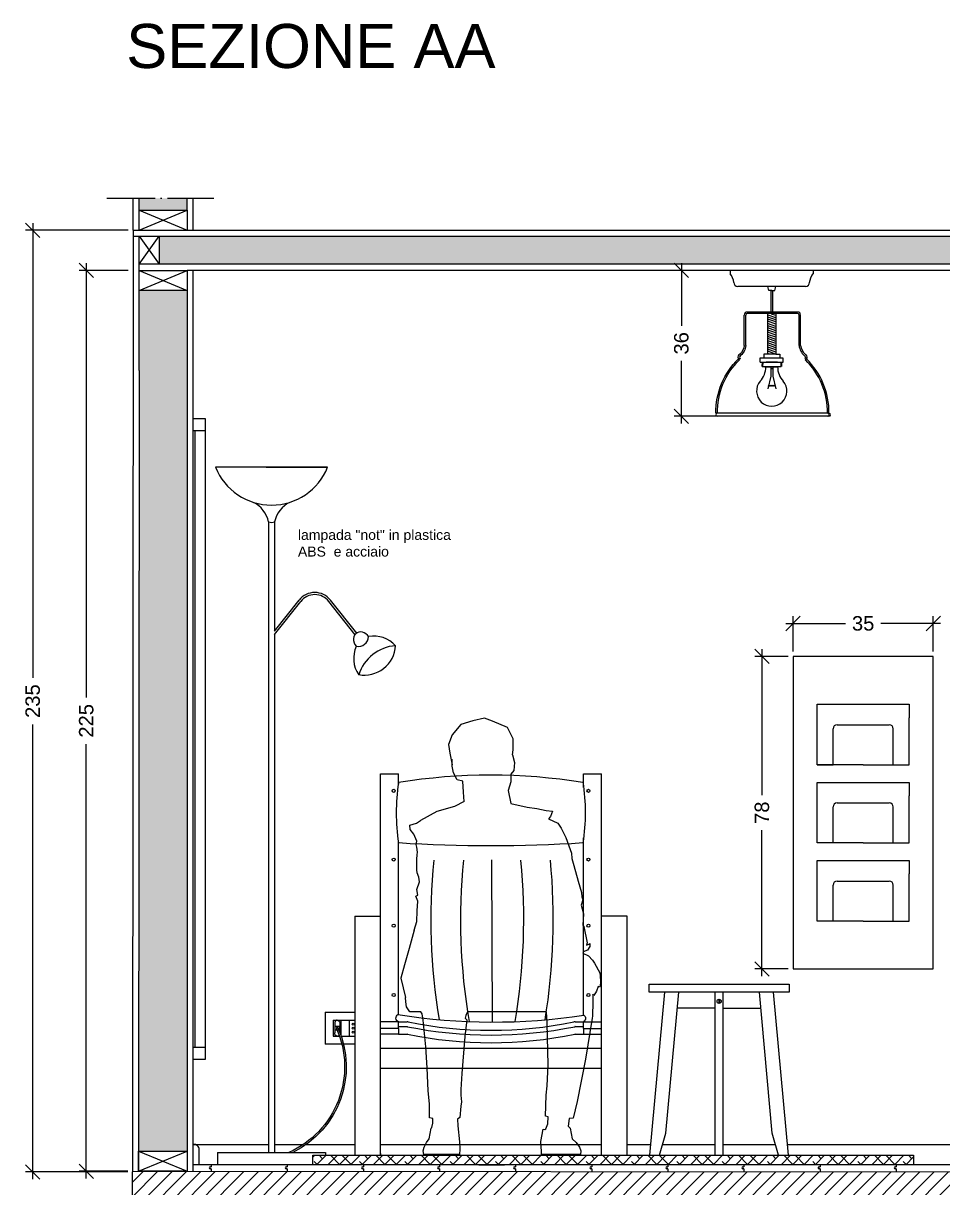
# Model space of a CAD drawing. Header units: millimetres. Extents: x 3258 to 5904, y 891 to 1994.
# Drawn here: x 3698.8 to 3928.4, y 1695.9 to 1986.4 of the extents above; entities that cross this region are included whole.
import ezdxf

# ---------------------------------------------------------------- set-up
doc = ezdxf.new("R2010")
doc.units = ezdxf.units.MM
doc.header["$LTSCALE"] = 0.5
doc.linetypes.add('ACAD_ISO04W100', pattern=[30, 24, -3, 0, -3])
for name, color, linetype in [('22££arredo', 250, 'Continuous'), ('22££cont trav', 140, 'Continuous'), ('22££omino', 2, 'Continuous'), ('22££retini', 13, 'Continuous'), ('22££sez par', 102, 'Continuous'), ('22££tratto punto proseguimento', 3, 'ACAD_ISO04W100')]:
    doc.layers.add(name, color=color, linetype=linetype)
for name, color, linetype, lineweight in [('AA - pareti sezionate', 7, 'Continuous', 50), ('AA - struttura finestre', 1, 'Continuous', 25), ('AA- arredo', 8, 'Continuous', 18)]:
    doc.layers.add(name, color=color, linetype=linetype, lineweight=lineweight)
doc.styles.add('ARIAL', font='arial.ttf')
doc.styles.get("Standard").update_dxf_attribs({"font": 'arial.ttf'})
doc.dimstyles.new('TICK_36', dxfattribs={"dimtxt": 3.6, "dimasz": 3.6, "dimexe": 1.8, "dimexo": 1.2, "dimgap": 1.8, "dimtad": 0, "dimdec": 0, "dimzin": 0, "dimdsep": 46, "dimtxsty": 'ARIAL', "dimblk": 'OBLIQUE', "dimcen": 1.8, "dimdle": 1.8, "dimclrd": 201, "dimclre": 201, "dimclrt": 201, "dimadec": 0, "dimazin": 0, "dimtfac": 1, "dimtdec": 0, "dimtmove": 1, "dimatfit": 3, "dimldrblk": 'OPEN90', "dimfxl": 1, "dimtfill": 1, "dimtolj": 1, "dimtzin": 0, "dimarcsym": 0})

# ---------------------------------------------------------------- blocks, each defined once
blk = doc.blocks.new('_Oblique')
at = {"color": 0, "linetype": 'ByBlock', "lineweight": -2}
blk.add_line((-0.5, -0.5), (0.5, 0.5), dxfattribs=at)
blk = doc.blocks.new('*D26')
at = {"layer": 'AA - struttura finestre', "color": 201, "lineweight": -2, "transparency": 16777216}
for p, q in [((3701.21, 1936.6), (3701.21, 1823.11)), ((3725.07, 1934.8), (3699.41, 1934.8)), ((3701.21, 1697.98), (3701.21, 1811.47)), ((3724.95, 1699.78), (3699.41, 1699.78))]:
    blk.add_line(p, q, dxfattribs=at)
at = {"layer": 'AA - struttura finestre', "color": 201, "lineweight": -2, "transparency": 16777216, "xscale": 3.6, "yscale": 3.6, "zscale": 3.6}
for p, rotation in [((3701.21, 1934.8), 90), ((3701.21, 1699.78), 270)]:
    blk.add_blockref('_Oblique', p, dxfattribs=dict(at, rotation=rotation))
at = {"layer": 'AA - struttura finestre', "color": 201, "transparency": 16777216, "insert": (3701.21, 1817.29), "char_height": 3.6, "attachment_point": 5, "rotation": 90, "style": 'ARIAL', "bg_fill": 3, "box_fill_scale": 1.1, "bg_fill_color": 256, "bg_fill_true_color": 13158600, "bg_fill_transparency": 0}
blk.add_mtext('\\A1;235', dxfattribs=at)
blk = doc.blocks.new('_Open90')
at = {"color": 0, "linetype": 'ByBlock', "lineweight": -2}
for p, q in [((0, 0), (-1, 0)), ((-0.5, 0.5), (0, 0)), ((0, 0), (-0.5, -0.5))]:
    blk.add_line(p, q, dxfattribs=at)
blk = doc.blocks.new('*D27')
at = {"layer": 'AA - struttura finestre', "color": 201, "lineweight": -2, "transparency": 16777216}
for p, q in [((3714.58, 1926.58), (3714.58, 1818.19)), ((3725.06, 1924.78), (3712.78, 1924.78)), ((3714.58, 1698.16), (3714.58, 1806.55)), ((3724.93, 1699.96), (3712.78, 1699.96))]:
    blk.add_line(p, q, dxfattribs=at)
at = {"layer": 'AA - struttura finestre', "color": 201, "lineweight": -2, "transparency": 16777216, "xscale": 3.6, "yscale": 3.6, "zscale": 3.6}
for p, rotation in [((3714.58, 1924.78), 90), ((3714.58, 1699.96), 270)]:
    blk.add_blockref('_Oblique', p, dxfattribs=dict(at, rotation=rotation))
at = {"layer": 'AA - struttura finestre', "color": 201, "transparency": 16777216, "insert": (3714.58, 1812.37), "char_height": 3.6, "attachment_point": 5, "rotation": 90, "style": 'ARIAL', "bg_fill": 3, "box_fill_scale": 1.1, "bg_fill_color": 256, "bg_fill_true_color": 13158600, "bg_fill_transparency": 0}
blk.add_mtext('\\A1;225', dxfattribs=at)
blk = doc.blocks.new('*D28')
at = {"layer": 'AA - struttura finestre', "color": 201, "lineweight": -2, "transparency": 16777216}
for p, q in [((3889.24, 1836.67), (3904.15, 1836.67)), ((3891.04, 1829.64), (3891.04, 1838.47)), ((3927.84, 1836.67), (3912.93, 1836.67)), ((3926.04, 1829.64), (3926.04, 1838.47))]:
    blk.add_line(p, q, dxfattribs=at)
at = {"layer": 'AA - struttura finestre', "color": 201, "lineweight": -2, "transparency": 16777216, "xscale": 3.6, "yscale": 3.6, "zscale": 3.6, "rotation": 180}
blk.add_blockref('_Oblique', (3891.04, 1836.67), dxfattribs=at)
at = {"layer": 'AA - struttura finestre', "color": 201, "lineweight": -2, "transparency": 16777216, "xscale": 3.6, "yscale": 3.6, "zscale": 3.6}
blk.add_blockref('_Oblique', (3926.04, 1836.67), dxfattribs=at)
at = {"layer": 'AA - struttura finestre', "color": 201, "transparency": 16777216, "insert": (3908.54, 1836.67), "char_height": 3.6, "attachment_point": 5, "style": 'ARIAL', "bg_fill": 3, "box_fill_scale": 1.1, "bg_fill_color": 256, "bg_fill_true_color": 13158600, "bg_fill_transparency": 0}
blk.add_mtext('\\A1;35', dxfattribs=at)
blk = doc.blocks.new('*D29')
at = {"layer": 'AA - struttura finestre', "color": 201, "lineweight": -2, "transparency": 16777216}
for p, q in [((3863.16, 1926.58), (3863.16, 1910.95)), ((3884.51, 1924.78), (3861.36, 1924.78)), ((3863.16, 1886.58), (3863.16, 1902.2)), ((3884.51, 1888.38), (3861.36, 1888.38))]:
    blk.add_line(p, q, dxfattribs=at)
at = {"layer": 'AA - struttura finestre', "color": 201, "lineweight": -2, "transparency": 16777216, "xscale": 3.6, "yscale": 3.6, "zscale": 3.6}
for p, rotation in [((3863.16, 1924.78), 90), ((3863.16, 1888.38), 270)]:
    blk.add_blockref('_Oblique', p, dxfattribs=dict(at, rotation=rotation))
at = {"layer": 'AA - struttura finestre', "color": 201, "transparency": 16777216, "insert": (3863.16, 1906.58), "char_height": 3.6, "attachment_point": 5, "rotation": 90, "style": 'ARIAL', "bg_fill": 3, "box_fill_scale": 1.1, "bg_fill_color": 256, "bg_fill_true_color": 13158600, "bg_fill_transparency": 0}
blk.add_mtext('\\A1;36', dxfattribs=at)
blk = doc.blocks.new('*D38')
at = {"layer": 'AA - struttura finestre', "color": 201, "lineweight": -2, "transparency": 16777216}
for p, q in [((3889.84, 1828.44), (3881.47, 1828.44)), ((3883.27, 1830.24), (3883.27, 1793.81)), ((3883.27, 1748.64), (3883.27, 1785.08)), ((3889.84, 1750.44), (3881.47, 1750.44))]:
    blk.add_line(p, q, dxfattribs=at)
at = {"layer": 'AA - struttura finestre', "color": 201, "lineweight": -2, "transparency": 16777216, "xscale": 3.6, "yscale": 3.6, "zscale": 3.6}
for p, rotation in [((3883.27, 1828.44), 90), ((3883.27, 1750.44), 270)]:
    blk.add_blockref('_Oblique', p, dxfattribs=dict(at, rotation=rotation))
at = {"layer": 'AA - struttura finestre', "color": 201, "transparency": 16777216, "insert": (3883.27, 1789.44), "char_height": 3.6, "attachment_point": 5, "rotation": 90, "style": 'ARIAL', "bg_fill": 3, "box_fill_scale": 1.1, "bg_fill_color": 256, "bg_fill_true_color": 13158600, "bg_fill_transparency": 0}
blk.add_mtext('\\A1;78', dxfattribs=at)

msp = doc.modelspace()

# ---------------------------------------------------------------- hatches: boundary and pattern name
at = {"layer": '22££retini'}
h = msp.add_hatch(dxfattribs=at)
h.set_pattern_fill('HONEY', color=256, scale=0.39)
h.paths.add_polyline_path([(3739.77, 1942.8), (3727.77, 1942.8), (3727.77, 1939.79), (3739.77, 1939.79)])
h.paths.add_polyline_path([(4039.65, 1942.8), (4031.65, 1942.8), (4031.65, 1939.79), (4039.64, 1939.79), (4039.65, 1939.79)])
h = msp.add_hatch(dxfattribs=at)
h.set_pattern_fill('HONEY', color=256, scale=0.39)
h.set_pattern_definition([(0, (0, -10.1838), (1.857375, 1.07235595), [1.23825, -2.4765]), (120, (0, -10.1838), (-1.857375, 1.07235596), [1.23825, -2.4765]), (60, (0, -10.1838), (4e-09, 2.1447119), [-2.4765, 1.23825])])
h.paths.add_polyline_path([(3727.65, 1704.95), (3739.77, 1704.95), (3739.77, 1919.79), (3727.77, 1919.79), (3727.77, 1899.78)])
h.paths.add_polyline_path([(3732.77, 1933.3), (3732.77, 1926.29), (4034.65, 1926.28), (4034.65, 1933.29)])
h.paths.add_polyline_path([(4031.65, 1704.77), (4039.65, 1704.77), (4039.65, 1919.79), (4031.65, 1919.79)])
h = msp.add_hatch(dxfattribs=at)
h.set_pattern_fill('ANSI31', color=256, scale=0.8)
h.set_pattern_definition([(45, (0, -10.1838), (-1.7960512, 1.7960512), [])])
h.paths.add_polyline_path([(4041.15, 1689.78), (4056.01, 1689.78), (4056.01, 1699.78), (3726.15, 1699.78), (3726.15, 1669.78), (3741.27, 1669.78), (3741.27, 1689.78), (4030.15, 1689.78), (4030.15, 1669.78), (4041.15, 1669.78)])

# ---------------------------------------------------------------- linework, layer by layer
at = {"layer": '22££arredo'}
for p, q in [((3875.33, 1924.78), (3875.33, 1923.96)), ((3896.09, 1924.78), (3896.09, 1923.96)), ((3894.17, 1920.78), (3877.25, 1920.78)), ((3884.96, 1919.78), (3884.72, 1920.78)), ((3886.46, 1919.78), (3886.7, 1920.78)), ((3885.71, 1919.78), (3884.96, 1919.78)), ((3885.51, 1919.78), (3885.51, 1914.38)), ((3885.71, 1919.78), (3886.46, 1919.78)), ((3885.91, 1919.78), (3885.91, 1914.38)), ((3878.87, 1906.04), (3878.87, 1913.64)), ((3879.24, 1906.04), (3879.24, 1913.64)), ((3892.17, 1914.38), (3879.61, 1914.38)), ((3892.17, 1914.01), (3879.61, 1914.01)), ((3884.71, 1903.88), (3884.71, 1913.88)), ((3886.71, 1912.43), (3884.71, 1913.14)), ((3886.71, 1911.9), (3884.71, 1912.61)), ((3886.71, 1911.37), (3884.71, 1912.08)), ((3886.71, 1912.96), (3884.79, 1913.64)), ((3886.71, 1913.49), (3885.62, 1913.88)), ((3886.71, 1913.88), (3886.71, 1903.88)), ((3892.55, 1906.04), (3892.55, 1913.64)), ((3892.92, 1906.04), (3892.92, 1913.64)), ((3886.71, 1910.78), (3884.67, 1911.51)), ((3886.71, 1910.25), (3884.71, 1910.96)), ((3886.71, 1909.72), (3884.71, 1910.43)), ((3886.71, 1909.19), (3884.71, 1909.9)), ((3886.72, 1908.65), (3884.71, 1909.37)), ((3886.71, 1908.09), (3884.67, 1908.81)), ((3886.71, 1907.56), (3884.71, 1908.27)), ((3886.71, 1907.03), (3884.71, 1907.74)), ((3886.71, 1906.5), (3884.71, 1907.21)), ((3886.72, 1905.96), (3884.71, 1906.68)), ((3884.71, 1903.88), (3883.71, 1903.88)), ((3883.71, 1903.88), (3883.71, 1902.91)), ((3886.71, 1905.46), (3884.67, 1906.19)), ((3886.71, 1904.93), (3884.71, 1905.64)), ((3886.71, 1904.4), (3884.71, 1905.11)), ((3886.68, 1903.88), (3884.71, 1904.58)), ((3885.18, 1903.88), (3884.71, 1904.05)), ((3886.71, 1903.88), (3884.71, 1903.88)), ((3886.71, 1903.88), (3887.71, 1903.88)), ((3887.71, 1903.88), (3887.71, 1902.91)), ((3882.85, 1901.88), (3882.85, 1902.92)), ((3888.57, 1902.91), (3882.85, 1902.91)), ((3882.85, 1901.88), (3888.57, 1901.88)), ((3883.36, 1900.83), (3888.06, 1900.83)), ((3884, 1900.68), (3884, 1900.83)), ((3884, 1900.68), (3887.42, 1900.68)), ((3887.13, 1901.88), (3884.29, 1901.88)), ((3885.46, 1900.68), (3885.46, 1898.4)), ((3885.96, 1900.68), (3885.96, 1898.4)), ((3887.42, 1900.68), (3887.42, 1900.83)), ((3888.57, 1901.88), (3888.57, 1902.91)), ((3885.46, 1898.4), (3884.72, 1895.22)), ((3885.46, 1900.33), (3885.96, 1900.33)), ((3885.96, 1898.4), (3886.7, 1895.22)), ((3884.87, 1895.86), (3884.99, 1896.13)), ((3884.99, 1896.13), (3885.11, 1895.86)), ((3885.11, 1895.86), (3885.22, 1896.13)), ((3885.22, 1896.13), (3885.36, 1895.86)), ((3885.36, 1895.86), (3885.49, 1896.13)), ((3885.49, 1896.13), (3885.61, 1895.86)), ((3885.61, 1895.86), (3885.72, 1896.13)), ((3885.72, 1896.13), (3885.86, 1895.86)), ((3885.86, 1895.86), (3885.98, 1896.13)), ((3885.98, 1896.13), (3886.1, 1895.86)), ((3886.1, 1895.86), (3886.21, 1896.13)), ((3886.21, 1896.13), (3886.35, 1895.86)), ((3886.35, 1895.86), (3886.46, 1896.13)), ((3886.46, 1896.13), (3886.55, 1895.86)), ((3900.01, 1889.12), (3871.78, 1889.12)), ((3741.27, 1887.85), (3744.27, 1887.85)), ((3744.27, 1887.85), (3744.27, 1727.85)), ((3900.01, 1888.38), (3871.78, 1888.38)), ((3741.27, 1884.85), (3744.27, 1884.85)), ((3741.77, 1730.85), (3741.77, 1884.85)), ((3774.84, 1875.65), (3746.84, 1875.65)), ((3759.49, 1875.65), (3762.19, 1875.65)), ((3760.84, 1875.65), (3774.84, 1875.65)), ((3760.1, 1862.04), (3760.1, 1704.65)), ((3761.58, 1862.04), (3761.58, 1834.74)), ((3761.58, 1834.74), (3767.71, 1842.49)), ((3782.1, 1834.21), (3775.55, 1842.49)), ((3761.58, 1833.89), (3768.12, 1842.17)), ((3781.7, 1833.86), (3775.14, 1842.17)), ((3761.58, 1833.89), (3761.58, 1704.65)), ((3891.04, 1828.44), (3891.04, 1750.44)), ((3926.04, 1828.44), (3891.04, 1828.44)), ((3926.04, 1750.44), (3926.04, 1828.44)), ((3897.04, 1801.39), (3897.04, 1816.5)), ((3897.04, 1816.5), (3920.04, 1816.5)), ((3920.04, 1816.5), (3920.04, 1813.15)), ((3901.04, 1801.39), (3901.04, 1810.39)), ((3902.04, 1811.39), (3915.04, 1811.39)), ((3916.04, 1801.39), (3916.04, 1810.39)), ((3920.04, 1801.39), (3920.04, 1813.15)), ((3788.04, 1798.53), (3788.04, 1799.15)), ((3788.04, 1799.15), (3792.54, 1799.15)), ((3792.54, 1796.55), (3792.54, 1799.15)), ((3838.74, 1799.15), (3843.24, 1799.15)), ((3838.74, 1795.75), (3838.74, 1799.15)), ((3843.24, 1798.53), (3843.24, 1799.15)), ((3908.54, 1801.39), (3897.04, 1801.39)), ((3897.04, 1801.39), (3901.04, 1801.39)), ((3908.54, 1801.39), (3920.04, 1801.39)), ((3792.54, 1797.15), (3792.54, 1796.55)), ((3897.04, 1781.89), (3897.04, 1797)), ((3897.04, 1797), (3920.04, 1797)), ((3920.04, 1797), (3920.04, 1793.65)), ((3920.04, 1781.89), (3920.04, 1793.65)), ((3901.04, 1781.89), (3901.04, 1790.89)), ((3902.04, 1791.89), (3915.04, 1791.89)), ((3916.04, 1781.89), (3916.04, 1790.89)), ((3792.54, 1739.07), (3792.54, 1782.25)), ((3838.74, 1738.94), (3838.74, 1783.2)), ((3908.54, 1781.89), (3897.04, 1781.89)), ((3908.54, 1781.89), (3920.04, 1781.89)), ((3815.73, 1777.65), (3815.9, 1737.2)), ((3897.04, 1762.39), (3897.04, 1777.5)), ((3897.04, 1777.5), (3920.04, 1777.5)), ((3920.04, 1777.5), (3920.04, 1774.15)), ((3920.04, 1762.39), (3920.04, 1774.15)), ((3901.04, 1762.39), (3901.04, 1771.39)), ((3902.04, 1772.39), (3915.04, 1772.39)), ((3916.04, 1762.39), (3916.04, 1771.39)), ((3781.64, 1763.65), (3788.04, 1763.65)), ((3908.54, 1762.39), (3897.04, 1762.39)), ((3908.54, 1762.39), (3920.04, 1762.39)), ((3891.04, 1750.44), (3926.04, 1750.44)), ((3855.08, 1746.65), (3890.08, 1746.65)), ((3855.08, 1744.65), (3855.08, 1746.65)), ((3890.08, 1746.65), (3890.08, 1744.65)), ((3890.08, 1744.65), (3855.08, 1744.65)), ((3855.29, 1703.95), (3859.02, 1744.65)), ((3859.31, 1709.48), (3862.53, 1744.65)), ((3871.58, 1703.95), (3871.58, 1744.65)), ((3873.58, 1703.95), (3873.58, 1744.65)), ((3885.85, 1709.48), (3882.62, 1744.65)), ((3889.87, 1703.95), (3886.14, 1744.65)), ((3871.58, 1740.65), (3862.17, 1740.65)), ((3872.48, 1742.9), (3872.48, 1741.84)), ((3872.68, 1742.9), (3872.68, 1741.84)), ((3873.58, 1740.65), (3882.99, 1740.65)), ((3774.2, 1739.65), (3777.08, 1739.65)), ((3774.2, 1739.65), (3774.2, 1731.65)), ((3777.08, 1739.65), (3781.64, 1739.65)), ((3776.2, 1737.65), (3776.2, 1733.65)), ((3776.2, 1737.65), (3777.02, 1737.65)), ((3776.6, 1736.76), (3776.6, 1734.54)), ((3777.11, 1737.65), (3776.72, 1737.36)), ((3776.74, 1736.15), (3777.74, 1736.15)), ((3776.74, 1735.15), (3776.74, 1736.15)), ((3777.24, 1735.15), (3776.74, 1735.15)), ((3777.02, 1737.65), (3781.64, 1737.65)), ((3777.24, 1737.65), (3777.11, 1737.65)), ((3777.24, 1737.65), (3777.37, 1737.65)), ((3777.37, 1737.65), (3777.76, 1737.36)), ((3777.74, 1735.15), (3777.67, 1735.15)), ((3777.74, 1736.15), (3777.74, 1735.15)), ((3777.88, 1736.76), (3777.88, 1734.62)), ((3778.2, 1733.65), (3778.2, 1737.65)), ((3780.2, 1737.65), (3780.2, 1733.65)), ((3788.04, 1736.65), (3788.04, 1737.65)), ((3792.54, 1737.25), (3788.04, 1737.25)), ((3792.54, 1735.55), (3788.04, 1735.55)), ((3792.54, 1737.25), (3794.68, 1737.25)), ((3792.54, 1735.55), (3792.54, 1737.25)), ((3792.54, 1736.05), (3794.68, 1736.05)), ((3792.54, 1735.55), (3792.54, 1734.15)), ((3836.61, 1737.25), (3838.74, 1737.25)), ((3836.61, 1736.05), (3838.74, 1736.05)), ((3838.74, 1737.25), (3838.74, 1737.33)), ((3838.74, 1735.55), (3838.74, 1737.25)), ((3838.74, 1737.25), (3843.24, 1737.25)), ((3838.74, 1735.55), (3843.24, 1735.55)), ((3838.74, 1735.55), (3838.74, 1734.15)), ((3776.2, 1733.65), (3777.81, 1733.65)), ((3777.11, 1733.65), (3776.72, 1733.93)), ((3777.24, 1733.65), (3777.11, 1733.65)), ((3777.24, 1733.65), (3777.37, 1733.65)), ((3777.37, 1733.65), (3777.72, 1733.9)), ((3778.23, 1733.65), (3781.64, 1733.65)), ((3792.54, 1734.15), (3788.04, 1734.15)), ((3792.54, 1734.15), (3794.68, 1734.15)), ((3836.61, 1734.15), (3838.74, 1734.15)), ((3838.74, 1734.15), (3843.24, 1734.15)), ((3744.27, 1730.85), (3741.27, 1730.85)), ((3778.4, 1731.65), (3774.2, 1731.65)), ((3781.64, 1731.65), (3778.81, 1731.65)), ((3788.04, 1730.65), (3843.04, 1730.65)), ((3744.27, 1727.85), (3741.27, 1727.85)), ((3788.04, 1725.65), (3843.04, 1725.65)), ((3857.73, 1703.95), (3859.31, 1709.48)), ((3887.42, 1703.95), (3885.85, 1709.48)), ((3741.27, 1706.65), (3760.1, 1706.65)), ((3761.58, 1706.65), (3768.77, 1706.65)), ((3769.47, 1706.65), (3781.64, 1706.65)), ((3788.04, 1706.65), (3843.24, 1706.65)), ((3849.64, 1706.65), (3855.54, 1706.65)), ((3858.5, 1706.65), (3871.58, 1706.65)), ((3873.58, 1706.65), (3886.65, 1706.65)), ((3889.62, 1706.65), (3972.93, 1706.65)), ((3747.34, 1704.65), (3774.34, 1704.65)), ((3747.34, 1704.65), (3747.34, 1701.65)), ((3771.12, 1701.65), (3771.12, 1703.95)), ((3771.12, 1703.95), (3921.12, 1703.95)), ((3774.34, 1704.65), (3774.34, 1703.95)), ((3788.04, 1704.42), (3788.04, 1703.95)), ((3921.12, 1703.95), (3921.12, 1701.65)), ((3741.27, 1701.65), (4030.15, 1701.65)), ((3745.52, 1701.05), (3745.77, 1701.05)), ((3745.77, 1700.55), (3745.52, 1700.55)), ((3745.77, 1701.65), (3745.77, 1701.05)), ((3745.77, 1700.55), (3745.77, 1699.95)), ((3764.52, 1701.05), (3764.77, 1701.05)), ((3764.77, 1700.55), (3764.52, 1700.55)), ((3764.77, 1701.65), (3764.77, 1701.05)), ((3764.77, 1700.55), (3764.77, 1699.94)), ((3783.52, 1701.05), (3783.77, 1701.05)), ((3783.77, 1700.55), (3783.52, 1700.55)), ((3783.77, 1701.65), (3783.77, 1701.05)), ((3783.77, 1700.55), (3783.77, 1699.93)), ((3802.52, 1701.05), (3802.77, 1701.05)), ((3802.77, 1700.55), (3802.52, 1700.55)), ((3802.77, 1701.65), (3802.77, 1701.05)), ((3802.77, 1700.55), (3802.77, 1699.92)), ((3821.52, 1701.05), (3821.77, 1701.05)), ((3821.77, 1700.55), (3821.52, 1700.55)), ((3821.77, 1701.65), (3821.77, 1701.05)), ((3821.77, 1700.55), (3821.77, 1699.9)), ((3840.52, 1701.05), (3840.77, 1701.05)), ((3840.77, 1700.55), (3840.52, 1700.55)), ((3840.77, 1701.65), (3840.77, 1701.05)), ((3840.77, 1700.55), (3840.77, 1699.89)), ((3859.52, 1701.05), (3859.77, 1701.05)), ((3859.77, 1700.55), (3859.52, 1700.55)), ((3859.77, 1701.65), (3859.77, 1701.05)), ((3859.77, 1700.55), (3859.77, 1699.88)), ((3878.52, 1701.05), (3878.77, 1701.05)), ((3878.77, 1700.55), (3878.52, 1700.55)), ((3878.77, 1701.65), (3878.77, 1701.05)), ((3878.77, 1700.55), (3878.77, 1699.87)), ((3897.52, 1701.05, 0), (3897.77, 1701.05, 0)), ((3897.77, 1700.55, 0), (3897.52, 1700.55, 0)), ((3897.77, 1701.65, 0), (3897.77, 1701.05, 0)), ((3897.77, 1700.55, 0), (3897.77, 1699.86, 0)), ((3916.52, 1701.05, 0), (3916.77, 1701.05, 0)), ((3916.77, 1700.55, 0), (3916.52, 1700.55, 0)), ((3916.77, 1701.65, 0), (3916.77, 1701.05, 0)), ((3916.77, 1700.55, 0), (3916.77, 1699.85, 0))]:
    msp.add_line(p, q, dxfattribs=at)
at = {"layer": '22££arredo', "linetype": 'Continuous'}
for p, q in [((3771.12, 1703.45), (3771.62, 1703.95)), ((3772.14, 1701.65), (3774.44, 1703.95)), ((3773.59, 1703.1), (3772.74, 1703.95)), ((3774.97, 1701.65), (3777.27, 1703.95)), ((3777.84, 1701.69), (3775.57, 1703.95)), ((3777.8, 1701.65), (3780.1, 1703.95)), ((3780.7, 1701.65), (3778.54, 1703.81)), ((3780.63, 1701.65), (3782.93, 1703.95)), ((3783.46, 1701.65), (3785.76, 1703.95)), ((3784.91, 1703.1), (3784.06, 1703.95)), ((3786.29, 1701.65), (3788.59, 1703.95)), ((3789.15, 1701.69), (3786.89, 1703.95)), ((3789.12, 1701.65), (3791.42, 1703.95)), ((3792.01, 1701.65), (3789.86, 1703.81)), ((3791.95, 1701.65), (3794.25, 1703.95)), ((3794.78, 1701.65), (3797.08, 1703.95)), ((3796.22, 1703.1), (3795.37, 1703.95)), ((3797.6, 1701.65), (3799.9, 1703.95)), ((3800.47, 1701.69), (3798.2, 1703.95)), ((3800.43, 1701.65), (3802.73, 1703.95)), ((3803.33, 1701.65), (3801.17, 1703.81)), ((3803.26, 1701.65), (3805.56, 1703.95)), ((3806.09, 1701.65), (3808.39, 1703.95)), ((3807.54, 1703.1), (3806.69, 1703.95)), ((3808.92, 1701.65), (3811.22, 1703.95)), ((3811.78, 1701.69), (3809.52, 1703.95)), ((3811.75, 1701.65), (3814.05, 1703.95)), ((3814.64, 1701.65), (3812.49, 1703.81)), ((3814.58, 1701.65), (3816.88, 1703.95)), ((3817.41, 1701.65), (3819.71, 1703.95)), ((3818.85, 1703.1), (3818, 1703.95)), ((3820.23, 1701.65), (3822.53, 1703.95)), ((3823.1, 1701.69), (3820.83, 1703.95)), ((3823.06, 1701.65), (3825.36, 1703.95)), ((3825.96, 1701.65), (3823.8, 1703.81)), ((3825.89, 1701.65), (3828.19, 1703.95)), ((3828.72, 1701.65), (3831.02, 1703.95)), ((3830.17, 1703.1), (3829.32, 1703.95)), ((3831.55, 1701.65), (3833.85, 1703.95)), ((3834.41, 1701.69), (3832.15, 1703.95)), ((3834.38, 1701.65), (3836.68, 1703.95)), ((3837.28, 1701.65), (3835.12, 1703.81)), ((3837.21, 1701.65), (3839.51, 1703.95)), ((3840.04, 1701.65), (3842.34, 1703.95)), ((3841.48, 1703.1), (3840.63, 1703.95)), ((3842.86, 1701.65), (3845.16, 1703.95)), ((3845.73, 1701.69), (3843.46, 1703.95)), ((3845.69, 1701.65), (3847.99, 1703.95)), ((3848.59, 1701.65), (3846.43, 1703.81)), ((3848.52, 1701.65), (3850.82, 1703.95)), ((3851.35, 1701.65), (3853.65, 1703.95)), ((3852.8, 1703.1), (3851.95, 1703.95)), ((3854.18, 1701.65), (3856.48, 1703.95)), ((3857.04, 1701.69), (3854.78, 1703.95)), ((3857.01, 1701.65), (3859.31, 1703.95)), ((3859.91, 1701.65), (3857.75, 1703.81)), ((3859.84, 1701.65), (3862.14, 1703.95)), ((3862.67, 1701.65), (3864.97, 1703.95)), ((3864.11, 1703.1), (3863.26, 1703.95)), ((3865.49, 1701.65), (3867.79, 1703.95)), ((3868.36, 1701.69), (3866.09, 1703.95)), ((3868.32, 1701.65), (3870.62, 1703.95)), ((3871.22, 1701.65), (3869.06, 1703.81)), ((3871.15, 1701.65), (3873.45, 1703.95)), ((3873.98, 1701.65), (3876.28, 1703.95)), ((3875.43, 1703.1), (3874.58, 1703.95)), ((3876.81, 1701.65), (3879.11, 1703.95)), ((3879.67, 1701.69), (3877.41, 1703.95)), ((3879.64, 1701.65), (3881.94, 1703.95)), ((3882.54, 1701.65), (3880.38, 1703.81)), ((3882.47, 1701.65), (3884.77, 1703.95)), ((3885.3, 1701.65), (3887.6, 1703.95)), ((3886.74, 1703.1), (3885.89, 1703.95)), ((3888.12, 1701.65), (3890.42, 1703.95)), ((3890.99, 1701.69), (3888.72, 1703.95)), ((3890.95, 1701.65), (3893.25, 1703.95)), ((3893.85, 1701.65), (3891.7, 1703.81)), ((3893.78, 1701.65), (3896.08, 1703.95)), ((3896.61, 1701.65), (3898.91, 1703.95)), ((3898.06, 1703.1), (3897.21, 1703.95)), ((3899.44, 1701.65), (3901.74, 1703.95)), ((3902.3, 1701.69), (3900.04, 1703.95)), ((3902.27, 1701.65), (3904.57, 1703.95)), ((3905.17, 1701.65), (3903.01, 1703.81)), ((3905.1, 1701.65), (3907.4, 1703.95)), ((3907.93, 1701.65), (3910.23, 1703.95)), ((3909.37, 1703.1), (3908.52, 1703.95)), ((3910.76, 1701.65), (3913.06, 1703.95)), ((3913.62, 1701.69), (3911.35, 1703.95)), ((3913.58, 1701.65), (3915.88, 1703.95)), ((3916.48, 1701.65), (3914.33, 1703.81)), ((3916.41, 1701.65), (3918.71, 1703.95)), ((3919.24, 1701.65), (3921.12, 1703.53)), ((3920.69, 1703.1), (3919.84, 1703.95)), ((3772.21, 1701.65), (3771.47, 1702.39)), ((3783.53, 1701.65), (3782.79, 1702.39)), ((3794.84, 1701.65), (3794.1, 1702.39)), ((3806.16, 1701.65), (3805.42, 1702.39)), ((3817.47, 1701.65), (3816.73, 1702.39)), ((3828.79, 1701.65), (3828.05, 1702.39)), ((3840.1, 1701.65), (3839.36, 1702.39)), ((3851.42, 1701.65), (3850.68, 1702.39)), ((3862.73, 1701.65), (3861.99, 1702.39)), ((3874.05, 1701.65), (3873.31, 1702.39)), ((3885.36, 1701.65), (3884.62, 1702.39)), ((3896.68, 1701.65), (3895.94, 1702.39)), ((3907.99, 1701.65), (3907.25, 1702.39)), ((3919.31, 1701.65), (3918.57, 1702.39))]:
    msp.add_line(p, q, dxfattribs=at)
at = {"layer": '22££arredo'}
for points in [[(3876.25, 1921.78, 0.144491), (3875.33, 1923.96, -0.42204)], [(3895.17, 1921.78, -0.144491), (3896.09, 1923.96, 0.42204)], [(3878.87, 1906.04, -0.182219), (3877.75, 1903.84, 0.364925), (3877.32, 1902.87, 0.189246), (3877.75, 1902.45, 0.189246)], [(3879.24, 1906, -0.186443), (3877.95, 1903.52, 0.376128), (3877.67, 1903, 0.174045), (3877.89, 1902.79, 0.174045)], [(3892.55, 1906, 0.186443), (3893.83, 1903.52, -0.376128), (3894.12, 1903, -0.174045), (3893.89, 1902.79, -0.174045)], [(3892.92, 1906.04, 0.182219), (3894.03, 1903.84, -0.364925), (3894.47, 1902.87, -0.189246), (3894.03, 1902.45, -0.189246)], [(3871.78, 1889.12, -0.205853), (3877.41, 1902.71, -0.205853)], [(3872.15, 1889.13, -0.205853), (3877.67, 1902.44, -0.205853)], [(3899.63, 1889.13, 0.205853), (3894.11, 1902.44, 0.205853)], [(3900.01, 1889.12, 0.205853), (3894.37, 1902.71, 0.205853)], [(3792.56, 1797.06, -0.080391), (3838.56, 1797.05, -0.07679), (3838.56, 1781.89, -0.032584), (3792.59, 1781.89, -0.072075), (3792.59, 1796.9, -1.905391)], [(3801.36, 1777.58, 0.066362), (3802.69, 1737.8, 0.803406)], [(3808.74, 1777.58, 0.067183), (3810.16, 1737.32, 0.803406)], [(3822.98, 1777.58, -0.067208), (3821.56, 1737.3, -0.803406)], [(3830.36, 1777.58, -0.06642), (3829.03, 1737.77, -0.803406)], [(3792.54, 1737.25, -0.462025), (3792.54, 1737.25, -0.618959), (3792.39, 1739.1, 0.078635), (3838.81, 1738.95, -0.583064), (3838.72, 1737.31, 0.903724)], [(3777.06, 1735.57, -0.414269), (3765.16, 1704.65, -0.408811)], [(3777.42, 1735.73, -0.40367), (3766.11, 1704.65, -0.356621)], [(3776.72, 1737.36, 0.097017), (3776.6, 1736.76, 0.097017)], [(3777.76, 1737.36, -0.097017), (3777.88, 1736.76, -0.097017)], [(3776.72, 1733.93, -0.097017), (3776.6, 1734.54, -0.097017)], [(3742.76, 1701.65), (3742.76, 1705.34, 0.45138), (3741.27, 1706.65, 175.263079)]]:
    msp.add_lwpolyline(points, format="xyb", dxfattribs=at)
at = {"layer": '22££arredo', "lineweight": 35}
for points in [[(3883.37, 1901.88), (3883.36, 1900.83)], [(3888.05, 1901.88), (3888.06, 1900.83)]]:
    msp.add_lwpolyline(points, dxfattribs=at)
at = {"layer": '22££arredo'}
for points in [[(3788.04, 1708.01), (3788.04, 1798.53)], [(3843.24, 1703.95), (3843.24, 1798.53)], [(3781.64, 1763.65), (3781.64, 1703.95)], [(3788.04, 1703.95), (3788.04, 1763.65)], [(3849.64, 1703.95), (3849.64, 1763.65), (3843.24, 1763.65)]]:
    msp.add_lwpolyline(points, dxfattribs=at)
for centre, radius in [((3791.33, 1794.9), 0.377), ((3839.96, 1794.9), 0.377), ((3791.33, 1777.74), 0.377), ((3839.96, 1777.74), 0.377), ((3791.33, 1761.24), 0.377), ((3839.96, 1761.24), 0.377), ((3791.33, 1743.94), 0.377), ((3839.96, 1743.94), 0.377), ((3872.58, 1742.37), 0.529), ((3781.2, 1736.65), 0.25), ((3781.2, 1735.65), 0.25), ((3781.2, 1734.65), 0.25)]:
    msp.add_circle(centre, radius, dxfattribs=at)
for centre, radius, start, end in [((3877.25, 1921.78), 1, 180, 270), ((3894.17, 1921.78), 1, 270, 0), ((3879.61, 1913.64), 0.743, 90, 180), ((3879.61, 1913.64), 0.371, 90, 180), ((3892.17, 1913.64), 0.743, 0, 90), ((3892.17, 1913.64), 0.371, 0, 90), ((3879.1, 1900.67), 5.14, 316.3109, 0.1491), ((3892.32, 1900.67), 5.14, 179.8509, 223.6891), ((3885.71, 1894.68), 3.78, 139.8736, 40.1264), ((3872.12, 1888.75), 0.371, 90, 270), ((3899.67, 1888.75), 0.371, 270, 90), ((3900.01, 1888.75), 0.371, 270, 90), ((3760.84, 1881.29), 15.09, 201.945, 338.055), ((3752.99, 1860.38), 7.3, 13.1634, 63.1642), ((3768.68, 1860.38), 7.3, 116.8358, 166.8366), ((3760.84, 1863.9), 2, 248.3278, 291.6722), ((3771.63, 1839.39), 5, 38.3251, 141.6749), ((3771.63, 1839.39), 4.47, 38.3251, 141.6749), ((3783.08, 1832.73), 1.81, 75.4758, 189.7832), ((3782.89, 1831.98), 2.59, 32.5802, 75.4758), ((3783.9, 1832.76), 2.63, 176.4171, 223.157), ((3788.59, 1827.96), 7.25, 155.5716, 214.1648), ((3782.46, 1833.54), 2.62, 259.5952, 356.4228), ((3783.97, 1831.62), 7.85, 259.8836, 356.3819), ((3792.55, 1820.68), 10.46, 94.1093, 162.1561), ((3786.42, 1826.26), 7.25, 42.1006, 100.6938), ((3902.04, 1810.39), 1, 90, 180), ((3915.04, 1810.39), 1, 0, 90), ((3902.04, 1790.89), 1, 90, 180), ((3915.04, 1790.89), 1, 0, 90), ((3902.04, 1771.39), 1, 90, 180), ((3915.04, 1771.39), 1, 0, 90), ((3777.24, 1735.65), 0.2, 23.9671, 203.9671), ((3794.68, 1735.64), 1.61, 79.1233, 90), ((3794.68, 1735.64), 0.411, 79.6873, 90), ((3815.64, 1839.2), 105.25, 258.5503, 281.4497), ((3815.64, 1839.2), 104.05, 258.5459, 281.4541), ((3836.61, 1735.64), 1.61, 90, 100.8767), ((3836.61, 1735.64), 0.411, 90, 100.3127), ((3794.68, 1733.74), 0.411, 79.6873, 90), ((3815.64, 1837.3), 105.25, 258.5503, 281.4497), ((3836.61, 1733.74), 0.411, 90, 100.3127), ((3745.52, 1700.8), 0.25, 90, 270), ((3764.52, 1700.8), 0.25, 90, 270), ((3783.52, 1700.8), 0.25, 90, 270), ((3802.52, 1700.8), 0.25, 90, 270), ((3821.52, 1700.8), 0.25, 90, 270), ((3840.52, 1700.8), 0.25, 90, 270), ((3859.52, 1700.8), 0.25, 90, 270), ((3878.52, 1700.8), 0.25, 90, 270), ((3897.52, 1700.8, 0), 0.25, 90, 270), ((3916.52, 1700.8, 0), 0.25, 90, 270)]:
    msp.add_arc(centre, radius, start, end, dxfattribs=at)
at = {"layer": '22££cont trav'}
for p, q in [((3727.77, 1939.79), (3739.77, 1934.79)), ((3727.77, 1934.79), (3739.77, 1939.79)), ((3727.77, 1933.3), (3732.77, 1926.29)), ((3727.77, 1926.29), (3732.77, 1933.3)), ((3727.79, 1934.8), (3739.77, 1934.8)), ((3727.77, 1924.79), (3739.77, 1919.79)), ((3727.77, 1919.79), (3739.77, 1924.79)), ((3727.65, 1704.95), (3739.77, 1699.95)), ((3727.65, 1699.95), (3739.77, 1704.95))]:
    msp.add_line(p, q, dxfattribs=at)
msp.add_lwpolyline([(3727.77, 1934.79), (3727.77, 1939.79), (3739.77, 1939.79), (3739.77, 1934.79)], dxfattribs=at)
for points in [[(3727.77, 1933.3), (3732.77, 1933.3), (3732.77, 1926.29), (3727.77, 1926.29)], [(3727.77, 1924.79), (3739.77, 1924.79), (3739.77, 1919.79), (3727.77, 1919.79)], [(3727.65, 1704.95), (3739.77, 1704.95), (3739.77, 1699.95), (3727.65, 1699.95)]]:
    msp.add_lwpolyline(points, close=True, dxfattribs=at)
at = {"layer": '22££omino'}
for p, q in [((3808.11, 1811.48), (3805.94, 1808.84)), ((3811.06, 1812.41), (3808.11, 1811.48)), ((3814.02, 1813.03), (3811.06, 1812.41)), ((3816.04, 1812.26), (3814.02, 1813.03)), ((3819.77, 1810.7), (3816.04, 1812.26)), ((3821.17, 1807.9), (3819.77, 1810.7)), ((3805.94, 1808.84), (3805, 1806.5)), ((3821.17, 1805.11), (3821.17, 1807.9)), ((3805, 1806.5), (3805.31, 1804.33)), ((3821.03, 1803.92), (3821.17, 1805.11)), ((3805.31, 1804.33), (3805.94, 1801.43)), ((3805.94, 1801.06), (3805.94, 1802.77)), ((3821.03, 1803.92), (3821.48, 1802)), ((3821.48, 1802), (3821.32, 1799.98)), ((3806.25, 1799.36), (3805.94, 1801.06)), ((3807.18, 1797.65), (3806.25, 1799.36)), ((3821.32, 1799.98), (3820.55, 1799.04)), ((3820.55, 1799.04), (3820.55, 1797.18)), ((3808.58, 1797.33), (3807.18, 1797.65)), ((3808.73, 1794.54), (3808.58, 1797.33)), ((3820.55, 1797.18), (3819.92, 1795)), ((3808.89, 1792.21), (3808.73, 1794.54)), ((3819.92, 1795), (3820.55, 1791.74)), ((3806.51, 1790.98), (3802.09, 1789.74)), ((3808.89, 1792.21), (3806.51, 1790.98)), ((3820.55, 1791.74), (3824.64, 1790.8)), ((3824.64, 1790.8), (3827.04, 1790.46)), ((3827.04, 1790.46), (3829.42, 1790.03)), ((3829.42, 1790.03), (3830.96, 1789.86)), ((3796.99, 1786.87), (3798.01, 1787.47)), ((3802.09, 1789.74), (3798.01, 1787.47)), ((3830.45, 1788.5), (3830.02, 1787.9)), ((3830.02, 1787.9), (3832.33, 1786.79)), ((3830.96, 1789.86), (3830.45, 1788.5)), ((3795.36, 1786.36), (3796.99, 1786.87)), ((3795.45, 1785.25), (3795.36, 1786.36)), ((3796.39, 1784.06), (3795.45, 1785.25)), ((3832.33, 1786.79), (3833.18, 1785.6)), ((3833.18, 1785.6), (3834.29, 1783.29)), ((3797.07, 1782.35), (3796.39, 1784.06)), ((3796.9, 1781.5), (3797.07, 1782.35)), ((3797.07, 1780.81), (3796.9, 1781.5)), ((3834.29, 1783.29), (3835.74, 1779.36)), ((3797.24, 1779.62), (3797.07, 1780.81)), ((3797.07, 1777.83), (3797.16, 1778.94)), ((3797.16, 1778.94), (3797.24, 1779.62)), ((3835.74, 1779.36), (3835.82, 1778)), ((3797.07, 1776.12), (3797.07, 1777.83)), ((3797.07, 1775.19), (3797.07, 1776.12)), ((3835.82, 1778), (3836.34, 1776.29)), ((3836.34, 1776.29), (3837.36, 1772.37)), ((3797.16, 1774.41), (3797.07, 1775.19)), ((3797.59, 1773.39), (3797.16, 1774.41)), ((3797.75, 1772.17), (3797.59, 1773.39)), ((3797.07, 1770.29), (3797.75, 1772.17)), ((3797.36, 1768.88), (3797.07, 1770.29)), ((3837.36, 1772.37), (3838.22, 1769.55)), ((3796.85, 1768.63), (3797.36, 1768.88)), ((3797.33, 1767.33), (3796.85, 1768.63)), ((3797.16, 1764.94), (3797.33, 1767.33)), ((3838.56, 1767.67), (3838.11, 1766.33)), ((3838.22, 1769.55), (3838.3, 1768.44)), ((3838.3, 1768.44), (3838.56, 1767.67)), ((3797.07, 1762.3), (3797.16, 1764.94)), ((3838.11, 1766.33), (3838.71, 1764.19)), ((3838.71, 1764.19), (3838.56, 1761.36)), ((3796.48, 1760.16), (3797.07, 1762.3)), ((3838.56, 1761.36), (3838.84, 1761.04)), ((3838.84, 1761.04), (3839.67, 1757)), ((3839.75, 1755.13), (3838.64, 1754.7)), ((3839.67, 1757), (3839.49, 1756.41)), ((3839.49, 1756.41), (3840.09, 1756.66)), ((3840.26, 1756.06), (3839.75, 1755.13)), ((3840.09, 1756.66), (3840.26, 1756.83)), ((3840.26, 1756.83), (3840.26, 1756.06)), ((3838.64, 1754.7), (3838.55, 1754.36)), ((3838.55, 1754.36), (3840, 1753.76)), ((3840, 1753.76), (3840.93, 1752.61)), ((3840.93, 1752.61), (3841.44, 1751.93)), ((3841.44, 1751.93), (3842.8, 1749.45)), ((3842.8, 1749.45), (3842.91, 1748.76)), ((3842.91, 1748.76), (3842.95, 1747.22)), ((3842.95, 1747.22), (3842.91, 1746.25)), ((3841.31, 1743.86), (3841.07, 1744.19)), ((3841.07, 1744.19), (3841.09, 1742.28)), ((3841.99, 1744.91), (3841.31, 1743.86)), ((3842.39, 1746.08), (3841.99, 1744.91)), ((3842.74, 1745.91), (3842.39, 1746.08)), ((3842.91, 1746.25), (3842.74, 1745.91)), ((3794.35, 1742.24), (3794.27, 1743.35)), ((3794.53, 1740.96), (3794.35, 1742.24)), ((3795.32, 1739.76), (3794.53, 1740.96)), ((3841.09, 1742.28), (3840.93, 1738.65)), ((3798.08, 1739.76), (3795.32, 1739.76)), ((3798.45, 1739.27), (3798.08, 1739.76)), ((3798.71, 1737.68), (3798.45, 1739.27)), ((3809.6, 1737.77), (3809.13, 1733.62)), ((3809.38, 1738.83), (3809.14, 1738.15)), ((3809.14, 1738.15), (3809.6, 1737.77)), ((3809.73, 1739.76), (3809.38, 1738.83)), ((3829.47, 1739.76), (3809.73, 1739.76)), ((3829.66, 1736.92), (3829.47, 1739.76)), ((3840.86, 1738.19), (3839.25, 1727.95)), ((3840.93, 1738.65), (3840.86, 1738.19)), ((3799.38, 1731.03), (3798.71, 1737.68)), ((3829.89, 1726.49), (3829.66, 1736.92)), ((3809.13, 1733.62), (3808.36, 1724.33)), ((3799.67, 1725.78), (3799.38, 1731.03)), ((3829.66, 1721.31), (3829.89, 1726.49)), ((3839.25, 1727.95), (3837.12, 1717.36)), ((3799.96, 1720.03), (3799.67, 1725.78)), ((3808.36, 1724.33), (3808.09, 1720.37)), ((3808.09, 1720.37), (3808.06, 1718.98)), ((3829.43, 1718.96), (3829.66, 1721.31)), ((3800.3, 1716.75), (3799.96, 1720.03)), ((3808.06, 1718.98), (3808.23, 1717.3)), ((3829.2, 1713.7), (3829.43, 1718.96)), ((3837.12, 1717.36), (3836.14, 1713.24)), ((3800.23, 1713.29), (3800.3, 1716.75)), ((3808.11, 1716.21), (3807.86, 1713.34)), ((3808.23, 1717.3), (3808.11, 1716.21)), ((3801.12, 1713.17), (3800.23, 1713.29)), ((3800.88, 1710.9), (3801.1, 1711.99)), ((3801.1, 1711.99), (3801.12, 1713.17)), ((3807.86, 1713.34), (3807.26, 1712.96)), ((3807.26, 1712.96), (3807.32, 1711.27)), ((3829.89, 1713.54), (3829.2, 1713.7)), ((3829.3, 1710.59), (3829.78, 1711.8)), ((3829.78, 1711.8), (3829.89, 1713.54)), ((3835.16, 1713.1), (3834.9, 1711.2)), ((3836.14, 1713.24), (3835.16, 1713.1)), ((3800.18, 1708.07), (3800.68, 1710.71)), ((3800.68, 1710.71), (3800.88, 1710.9)), ((3807.32, 1711.27), (3807.74, 1707.31)), ((3828.04, 1707.36), (3828.62, 1710.46)), ((3828.62, 1710.46), (3829.09, 1710.37)), ((3829.09, 1710.37), (3829.3, 1710.59)), ((3834.9, 1711.2), (3835.42, 1710.71)), ((3835.42, 1710.71), (3835.91, 1708.07)), ((3798.7, 1705.1), (3798.9, 1705.94)), ((3798.9, 1705.94), (3799.54, 1707.1)), ((3799.54, 1707.1), (3800.18, 1708.07)), ((3807.74, 1707.31), (3807.87, 1705.47)), ((3828.22, 1704.9), (3828.04, 1707.36)), ((3835.91, 1708.07), (3836.85, 1707.1)), ((3836.85, 1707.1), (3837.73, 1705.94)), ((3837.73, 1705.94), (3838.08, 1705.1)), ((3798.84, 1704.14), (3798.7, 1705.1)), ((3807.76, 1704.14), (3798.84, 1704.14)), ((3807.87, 1705.47), (3807.76, 1704.14)), ((3828.26, 1704.14), (3828.22, 1704.9)), ((3837.94, 1704.14), (3828.26, 1704.14)), ((3838.08, 1705.1), (3837.94, 1704.14))]:
    msp.add_line(p, q, dxfattribs=at)
msp.add_lwpolyline([(3796.48, 1760.16), (3795.18, 1755.52), (3794.06, 1751.47), (3793.13, 1748.12), (3794.27, 1743.35)], dxfattribs=at)
at = {"layer": '22££sez par'}
for p, q in [((3727.77, 1939.79), (3727.77, 1942.8)), ((3739.77, 1939.79), (3739.77, 1942.8)), ((3741.27, 1934.8), (3741.27, 1942.8)), ((3726.27, 1934.8), (3726.15, 1699.78)), ((3726.27, 1934.8), (3727.77, 1934.8)), ((3726.27, 1933.3), (4034.65, 1933.29)), ((3739.77, 1934.8), (4031.65, 1934.79)), ((4034.65, 1926.29), (3727.77, 1926.29)), ((3739.77, 1924.79), (3739.77, 1699.95)), ((4031.65, 1924.78), (3739.77, 1924.78)), ((3741.27, 1699.95), (3741.27, 1924.78)), ((3727.77, 1899.78), (3727.65, 1699.96))]:
    msp.add_line(p, q, dxfattribs=at)
for points in [[(3727.77, 1899.78), (3727.77, 1933.3)], [(3726.15, 1669.78), (3726.15, 1699.78), (3726.15, 1699.78)]]:
    msp.add_lwpolyline(points, dxfattribs=at)
at = {"layer": '22££tratto punto proseguimento'}
msp.add_line((3719.75, 1942.8), (3746.41, 1942.8), dxfattribs=at)
at = {"layer": 'AA- arredo'}
msp.add_line((3812.56, 1701.48), (3818.96, 1701.48), dxfattribs=at)

# ---------------------------------------------------------------- texts
at = {"layer": '22££sez par', "insert": (3767.42, 1860.03), "char_height": 2.5, "attachment_point": 1}
msp.add_mtext_dynamic_manual_height_columns('{\\C0;lampada "not" in plastica ABS  e acciaio}', width=44.7177, gutter_width=12.5, heights=[8.95], dxfattribs=at)
at = {"layer": 'AA - pareti sezionate', "insert": (3724.55, 1986.28), "char_height": 11, "attachment_point": 1, "style": 'ARIAL'}
msp.add_mtext_dynamic_manual_height_columns('SEZIONE AA', width=173.5939, gutter_width=12.5, heights=[0], dxfattribs=at)

# ---------------------------------------------------------------- next in the draw order: dimensions: what is measured, and where the dimension line sits
at = {"layer": 'AA - struttura finestre'}
for base, p1, p2, picture, middle in [((3701.21, 1699.78), (3726.27, 1934.8), (3726.15, 1699.78), '*D26', (3701.21, 1817.29)), ((3863.16, 1888.38), (3885.71, 1924.78), (3885.71, 1888.38), '*D29', (3863.16, 1906.58))]:
    dim = msp.add_linear_dim(base=base, p1=p1, p2=p2, angle=90, dimstyle='TICK_36', dxfattribs=at)
    dim.commit()
    dim.dimension.update_dxf_attribs({"geometry": picture, "text_midpoint": middle})
dim = msp.add_linear_dim(base=(3926.04, 1836.67), p1=(3891.04, 1828.44), p2=(3926.04, 1828.44), dimstyle='TICK_36', dxfattribs=at)
dim.commit()
dim.dimension.update_dxf_attribs({"geometry": '*D28', "text_midpoint": (3908.54, 1836.67)})

# ---------------------------------------------------------------- next in the draw order: linework, layer by layer
at = {"layer": '22££sez par'}
msp.add_line((3726.27, 1934.8), (3726.27, 1942.8), dxfattribs=at)

# ---------------------------------------------------------------- next in the draw order: dimensions: what is measured, and where the dimension line sits
at = {"layer": 'AA - struttura finestre'}
for base, p1, p2, picture, middle in [((3714.58, 1699.96), (3726.26, 1924.78), (3726.13, 1699.96), '*D27', (3714.58, 1812.37)), ((3883.27, 1750.44), (3891.04, 1828.44), (3891.04, 1750.44), '*D38', (3883.27, 1789.44))]:
    dim = msp.add_linear_dim(base=base, p1=p1, p2=p2, angle=90, dimstyle='TICK_36', dxfattribs=at)
    dim.commit()
    dim.dimension.update_dxf_attribs({"geometry": picture, "text_midpoint": middle})

# ---------------------------------------------------------------- next in the draw order: linework, layer by layer
at = {"layer": '22££sez par'}
msp.add_line((3726.15, 1699.96), (4031.65, 1699.78), dxfattribs=at)

doc.saveas('drawing.dxf')
